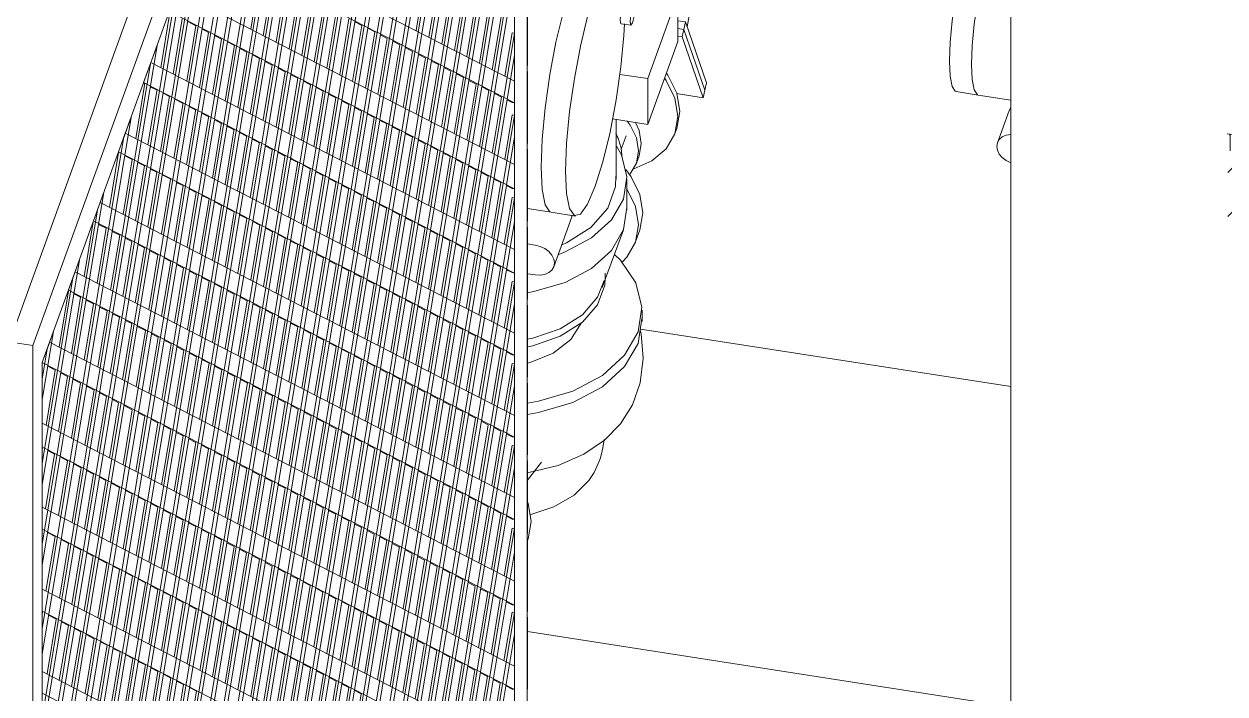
# Model space of a CAD drawing. Header units: metres. Extents: x 63 to 378, y -27 to 78.
# Drawn here: x 196.32 to 197.835, y 73.424 to 74.268 of the extents above; entities that cross this region are included whole.
import ezdxf

# ---------------------------------------------------------------- set-up
doc = ezdxf.new("R2010")
doc.units = ezdxf.units.M
for name, color, linetype, lineweight in [('A-FLOR', 7, 'Continuous', 9), ('M-EQPM', 7, 'Continuous', 18), ('P-PIPE', 7, 'Continuous', 18)]:
    doc.layers.add(name, color=color, linetype=linetype, lineweight=lineweight)

# ---------------------------------------------------------------- blocks, each defined once
blk = doc.blocks.new('C_S_L_Torre - Baltimore CPSC-0817-08L - C_S_L_Torre - Baltimore CPSC-0817-08L-2352271-3D TORRE')
at = {"layer": 'M-EQPM'}
for p, q in [((16.4326, 73.8631), (17.0562, 75.5833)), ((17.0562, 75.5833), (17.0562, 73.0234)), ((16.4441, 71.8916), (17.0399, 75.4849)), ((17.04, 75.4851), (17.04, 73.0187)), ((17.0306, 75.4592), (16.4976, 72.2447)), ((17.04, 75.4087), (16.4441, 71.815)), ((16.4441, 71.9999), (17.0068, 75.3936)), ((17.04, 75.303), (16.4506, 71.7482)), ((16.742, 73.9003), (16.9752, 75.3063)), ((16.4441, 71.6817), (17.04, 75.2754)), ((16.9668, 75.283), (16.5452, 72.7408)), ((16.4441, 72.2071), (16.9435, 75.2189)), ((17.04, 75.1994), (16.4441, 71.6057)), ((16.9351, 75.1957), (16.4441, 72.2346)), ((16.9028, 75.1066), (16.4441, 72.3404)), ((17.04, 75.0958), (16.4441, 71.5021)), ((16.4441, 71.4746), (17.04, 75.0682)), ((16.9466, 75.0581), (16.4441, 72.0275)), ((16.8661, 74.9922), (16.4441, 72.4474)), ((17.04, 74.9904), (16.4441, 71.3967)), ((16.9192, 74.2311), (17.04, 74.9599)), ((16.4441, 72.5253), (16.8463, 74.9507)), ((16.8379, 74.9275), (16.4441, 72.5528)), ((17.04, 74.8833), (16.4702, 71.4468)), ((16.5977, 73.2372), (16.8722, 74.8926)), ((16.7097, 74.2305), (16.8146, 74.8634)), ((16.4792, 71.4719), (17.04, 74.8536)), ((16.6301, 72.9071), (16.9526, 74.8521)), ((16.8062, 74.8401), (16.4441, 72.6564)), ((16.4441, 72.7324), (16.783, 74.7761)), ((17.04, 74.7776), (16.5025, 71.536)), ((16.7745, 74.7528), (16.4441, 72.76)), ((16.5109, 71.5592), (17.04, 74.75)), ((16.4442, 73.8415), (16.7652, 74.727)), ((16.8702, 74.148), (16.9662, 74.727)), ((16.6618, 74.1487), (16.7513, 74.6887)), ((17.04, 74.674), (16.8498, 73.5268)), ((11.2759, 74.6647), (16.4326, 73.8631)), ((16.7422, 74.6637), (16.4441, 72.8657)), ((16.5426, 71.6465), (17.04, 74.6465)), ((16.4441, 72.9423), (16.7188, 74.5991)), ((16.7095, 74.5735), (16.4441, 72.9728)), ((17.04, 74.5704), (16.5658, 71.7106)), ((16.5742, 71.7338), (17.04, 74.5429)), ((16.4441, 73.0461), (16.6871, 74.5116)), ((16.6773, 74.4846), (16.4441, 73.0782)), ((17.04, 74.4663), (16.5976, 71.7984)), ((16.6067, 71.8235), (17.04, 74.4366)), ((16.41, 73.8869), (16.5994, 74.4093)), ((16.4441, 73.1637), (16.6512, 74.4125)), ((17.04, 74.1966), (16.6462, 74.3989)), ((16.643, 74.39), (16.4441, 73.1904)), ((16.6378, 74.3757), (16.8661, 74.2584)), ((17.04, 74.3605), (16.6299, 71.8875)), ((16.6384, 71.9108), (17.04, 74.333)), ((16.4441, 73.2599), (16.6218, 74.3314)), ((16.7074, 74.2621), (16.7191, 74.3329)), ((16.7232, 74.2539), (16.7349, 74.3247)), ((16.916, 74.2603), (16.9274, 74.3294)), ((16.9323, 74.2519), (16.9438, 74.321)), ((16.4441, 72.417), (16.7585, 74.3131)), ((16.612, 74.3044), (16.4441, 73.292)), ((17.04, 74.0912), (16.614, 74.31)), ((16.7393, 74.2457), (16.751, 74.3165)), ((16.7557, 74.2373), (16.7674, 74.3081)), ((16.9485, 74.2436), (16.96, 74.3131)), ((16.9643, 74.2355), (16.9758, 74.3046)), ((17.0562, 74.2153), (17.0562, 74.306)), ((17.0565, 74.307), (17.0565, 74.2163)), ((16.7718, 74.229), (16.7836, 74.2998)), ((16.7876, 74.2208), (16.7994, 74.2916)), ((16.9801, 74.2274), (16.9916, 74.2965)), ((16.996, 74.2192), (17.0075, 74.2883)), ((16.5939, 74.2133), (16.6054, 74.283)), ((16.6047, 74.2844), (17.04, 74.0608)), ((16.6094, 74.2054), (16.621, 74.275)), ((16.8035, 74.2127), (16.8152, 74.2835)), ((16.8196, 74.2044), (16.8313, 74.2752)), ((17.0122, 74.2109), (17.0237, 74.28)), ((16.6266, 74.1966), (16.6381, 74.2662)), ((16.6381, 74.2662), (16.6278, 74.2715)), ((16.6427, 74.1883), (16.6542, 74.2579)), ((16.6542, 74.2579), (16.6458, 74.2622)), ((16.8359, 74.196), (16.8477, 74.2668)), ((16.8477, 74.2668), (16.8387, 74.2714)), ((16.8521, 74.1877), (16.8638, 74.2585)), ((16.8638, 74.2585), (16.855, 74.2631)), ((16.8667, 74.2581), (17.04, 74.1691)), ((17.028, 74.2028), (17.0371, 74.2574)), ((17.0371, 74.2574), (17.04, 74.257)), ((16.659, 74.1799), (16.6706, 74.2495)), ((17.04, 74.257), (16.6616, 71.9749)), ((16.6706, 74.2495), (16.6616, 74.2541)), ((16.6867, 74.2412), (16.6779, 74.2458)), ((16.8679, 74.1796), (16.8797, 74.2504)), ((16.8797, 74.2504), (16.8708, 74.2549)), ((16.8837, 74.1715), (16.8955, 74.2423)), ((16.8955, 74.2423), (16.8866, 74.2468)), ((17.04, 74.2294), (17.04, 74.257)), ((16.4441, 73.3668), (16.5891, 74.2413)), ((16.4441, 72.6289), (16.7097, 74.2304)), ((16.4468, 71.3822), (16.919, 74.2304)), ((16.5891, 74.2413), (16.5809, 74.2188)), ((16.67, 71.9981), (17.04, 74.2294)), ((16.6752, 74.1716), (16.6867, 74.2412)), ((16.691, 74.1634), (16.7026, 74.2331)), ((16.7026, 74.2331), (16.6937, 74.2376)), ((16.7184, 74.2249), (16.7095, 74.2295)), ((16.8999, 74.1632), (16.9116, 74.234)), ((16.9116, 74.234), (16.9024, 74.2387)), ((16.928, 74.2256), (16.919, 74.2302)), ((16.5809, 74.2188), (16.4441, 73.3935)), ((16.5813, 74.2198), (16.5722, 74.1947)), ((16.6929, 74.1625), (16.5813, 74.2198)), ((16.7068, 74.1553), (16.7184, 74.2249)), ((16.723, 74.1476), (16.7345, 74.2167)), ((16.7345, 74.2167), (16.7253, 74.2214)), ((16.7509, 74.2083), (16.7419, 74.2129)), ((16.9162, 74.1548), (16.928, 74.2256)), ((16.9326, 74.1476), (16.9441, 74.2173)), ((16.9441, 74.2173), (16.9352, 74.2218)), ((16.9599, 74.2091), (16.9511, 74.2137)), ((17.0562, 74.2153), (17.0565, 74.2163)), ((16.7393, 74.1386), (16.7509, 74.2083)), ((16.7555, 74.1303), (16.767, 74.2)), ((16.767, 74.2), (16.7581, 74.2045)), ((16.9482, 74.1383), (16.9599, 74.2091)), ((16.964, 74.1302), (16.9758, 74.201)), ((16.9758, 74.201), (16.9669, 74.2056)), ((16.9917, 74.1928), (16.9827, 74.1974)), ((17.04, 74.1691), (17.04, 74.1966)), ((17.0562, 74.2078), (17.0565, 74.2087)), ((17.0562, 74.1171), (17.0562, 74.2078)), ((17.0565, 74.2087), (17.0565, 74.118)), ((16.5622, 74.1239), (16.5738, 74.1939)), ((16.5737, 74.193), (16.5719, 74.1939)), ((16.5722, 74.1947), (17.04, 73.9544)), ((16.5777, 74.1159), (16.5894, 74.1859)), ((16.5892, 74.185), (16.5805, 74.1894)), ((16.7713, 74.1222), (16.7828, 74.1918)), ((16.7828, 74.1918), (16.774, 74.1964)), ((16.7871, 74.1141), (16.7987, 74.1837)), ((16.7987, 74.1837), (16.7898, 74.1883)), ((16.9799, 74.122), (16.9917, 74.1928)), ((16.9961, 74.1137), (17.0078, 74.1845)), ((17.0078, 74.1845), (16.999, 74.1891)), ((16.5933, 74.1079), (16.6049, 74.178)), ((16.6047, 74.177), (16.5968, 74.1811)), ((16.6104, 74.0991), (16.622, 74.1692)), ((16.6219, 74.1682), (16.6115, 74.1735)), ((16.8032, 74.1058), (16.8148, 74.1754)), ((16.8148, 74.1754), (16.8056, 74.1801)), ((16.8196, 74.0974), (16.8311, 74.167)), ((16.8311, 74.167), (16.8228, 74.1713)), ((17.0119, 74.1056), (17.0237, 74.1764)), ((17.0237, 74.1764), (17.0148, 74.181)), ((17.0371, 74.1695), (17.0305, 74.1729)), ((17.0371, 74.1695), (17.04, 74.1691)), ((16.4441, 73.4737), (16.5564, 74.1512)), ((16.5564, 74.1512), (16.5466, 74.1242)), ((16.6265, 74.0908), (16.6381, 74.1609)), ((16.638, 74.1599), (16.6295, 74.1643)), ((16.6429, 74.0824), (16.6545, 74.1525)), ((16.6543, 74.1515), (16.6454, 74.1561)), ((17.04, 73.9842), (16.6938, 74.162)), ((16.8357, 74.0891), (16.8473, 74.1587)), ((16.8473, 74.1587), (16.8384, 74.1633)), ((16.8631, 74.1506), (16.8542, 74.1551)), ((17.04, 74.1534), (16.9293, 73.4859)), ((17.0278, 74.0975), (17.0371, 74.1538)), ((17.0371, 74.1538), (17.04, 74.1534)), ((17.04, 74.1258), (17.04, 74.1534)), ((16.4441, 71.5781), (16.8702, 74.1476)), ((16.5657, 73.5692), (16.6616, 74.1476)), ((16.659, 74.0741), (16.6706, 74.1442)), ((16.6705, 74.1432), (16.662, 74.1476)), ((16.6749, 74.066), (16.6865, 74.1361)), ((16.6863, 74.1351), (16.6774, 74.1397)), ((16.8516, 74.081), (16.8631, 74.1506)), ((16.8674, 74.0728), (16.8789, 74.1425)), ((16.8789, 74.1425), (16.8701, 74.147)), ((16.895, 74.1342), (16.8859, 74.1389)), ((16.5466, 74.1242), (16.4441, 73.5057)), ((16.549, 74.1307), (16.5406, 74.1074)), ((16.6771, 74.0648), (16.549, 74.1307)), ((16.6907, 74.0579), (16.7023, 74.1279)), ((16.7021, 74.127), (16.6933, 74.1315)), ((16.7183, 74.1187), (16.7091, 74.1234)), ((16.8835, 74.0648), (16.895, 74.1342)), ((16.8999, 74.0562), (16.9114, 74.1258)), ((16.9114, 74.1258), (16.9024, 74.1304)), ((16.9276, 74.1175), (16.9187, 74.122)), ((17.0301, 74.0659), (17.04, 74.1258)), ((16.5293, 74.0372), (16.5407, 74.1063)), ((16.5406, 74.1074), (16.7846, 73.982)), ((16.7068, 74.0496), (16.7184, 74.1196)), ((16.7231, 74.0412), (16.7348, 74.1112)), ((16.7346, 74.1103), (16.7256, 74.1149)), ((16.7508, 74.102), (16.7419, 74.1065)), ((16.916, 74.0479), (16.9276, 74.1175)), ((16.9318, 74.0397), (16.9434, 74.1093)), ((16.9434, 74.1093), (16.9345, 74.1139)), ((16.9592, 74.1012), (16.9503, 74.1058)), ((17.0562, 74.1171), (17.0565, 74.118)), ((17.0562, 74.1095), (17.0565, 74.1105)), ((17.0562, 74.0188), (17.0562, 74.1095)), ((17.0565, 74.1105), (17.0565, 74.0198)), ((16.5464, 74.0284), (16.5579, 74.0975)), ((16.5579, 74.0975), (16.5484, 74.1024)), ((16.5734, 74.0895), (16.5647, 74.094)), ((16.7393, 74.0329), (16.7509, 74.1029)), ((16.7551, 74.0248), (16.7667, 74.0948)), ((16.7666, 74.0939), (16.7577, 74.0984)), ((16.9477, 74.0316), (16.9592, 74.1012)), ((16.9636, 74.0234), (16.9751, 74.093)), ((16.9751, 74.093), (16.9662, 74.0976)), ((17.04, 74.0608), (17.04, 74.0912)), ((16.5619, 74.0204), (16.5734, 74.0895)), ((16.5774, 74.0125), (16.5889, 74.0816)), ((16.5889, 74.0816), (16.581, 74.0856)), ((16.6064, 74.0726), (16.5957, 74.0781)), ((16.771, 74.0166), (16.7826, 74.0867)), ((16.7824, 74.0857), (16.7735, 74.0903)), ((16.7871, 74.0083), (16.7987, 74.0784)), ((16.7985, 74.0774), (16.7894, 74.0822)), ((16.9797, 74.0151), (16.9913, 74.0847)), ((16.9913, 74.0847), (16.9824, 74.0893)), ((16.9956, 74.007), (17.0071, 74.0766)), ((17.0071, 74.0766), (16.9982, 74.0812)), ((16.5946, 74.0037), (16.606, 74.0728)), ((16.6107, 73.9954), (16.6222, 74.0648)), ((16.6215, 74.0648), (16.6137, 74.0688)), ((16.6385, 74.0561), (16.6295, 74.0607)), ((16.6929, 74.0567), (16.6776, 74.0646)), ((16.7017, 72.0854), (17.0299, 74.0648)), ((16.8034, 73.9999), (16.815, 74.07)), ((16.8149, 74.069), (16.8059, 74.0737)), ((16.8196, 73.9916), (16.8312, 74.0617)), ((16.831, 74.0607), (16.8228, 74.065)), ((17.0114, 73.9989), (17.0229, 74.0685)), ((17.0229, 74.0685), (17.0141, 74.073)), ((17.0371, 74.0612), (17.0301, 74.0648)), ((17.0371, 74.0612), (17.04, 74.0608)), ((16.4441, 73.5859), (16.5222, 74.0566)), ((16.5222, 74.0566), (16.514, 74.0341)), ((16.627, 73.987), (16.6385, 74.0561)), ((16.6432, 73.9787), (16.6547, 74.0478)), ((16.6547, 74.0478), (16.6458, 74.0523)), ((17.04, 73.8784), (16.6934, 74.0565)), ((17.04, 74.0492), (16.7251, 72.15)), ((16.8354, 73.9835), (16.847, 74.0536)), ((16.8469, 74.0526), (16.838, 74.0572)), ((16.8512, 73.9754), (16.8629, 74.0454)), ((16.8627, 74.0445), (16.8538, 74.049)), ((17.0273, 73.9907), (17.0371, 74.0497)), ((17.0371, 74.0497), (17.04, 74.0492)), ((17.04, 74.0195), (17.04, 74.0492)), ((16.514, 74.0341), (16.4441, 73.6126)), ((16.5173, 74.0433), (16.5089, 74.0201)), ((16.6929, 73.9531), (16.5173, 74.0433)), ((16.659, 73.9705), (16.6705, 74.0396)), ((16.6705, 74.0396), (16.6616, 74.0442)), ((16.6749, 73.9624), (16.6863, 74.0315)), ((16.6863, 74.0315), (16.6774, 74.0361)), ((16.8673, 73.9671), (16.879, 74.0372)), ((16.8788, 74.0362), (16.8696, 74.0409)), ((16.8952, 74.0278), (16.8862, 74.0324)), ((16.4971, 73.9502), (16.5085, 74.0189)), ((16.5089, 74.0201), (16.8661, 73.8366)), ((16.5249, 74.0109), (16.5154, 74.0157)), ((16.691, 73.9541), (16.7024, 74.0232)), ((16.7024, 74.0232), (16.6933, 74.0279)), ((16.7073, 73.9457), (16.7188, 74.0148)), ((16.7188, 74.0148), (16.7098, 74.0194)), ((16.7342, 72.175), (17.04, 74.0195)), ((16.8837, 73.9587), (16.8953, 74.0288)), ((16.8999, 73.9504), (16.9115, 74.0205)), ((16.9113, 74.0195), (16.9024, 74.0241)), ((16.9271, 74.0114), (16.9183, 74.0159)), ((17.0562, 74.0188), (17.0565, 74.0198)), ((16.5134, 73.9418), (16.5249, 74.0109)), ((16.5306, 73.933), (16.542, 74.0021)), ((16.542, 74.0021), (16.5325, 74.0069)), ((16.7235, 73.9374), (16.7349, 74.0065)), ((16.7349, 74.0065), (16.7261, 74.0111)), ((16.7508, 73.9984), (16.7419, 74.003)), ((16.9157, 73.9423), (16.9273, 74.0123)), ((16.9315, 73.9341), (16.9431, 74.0042)), ((16.943, 74.0032), (16.9341, 74.0078)), ((16.9589, 73.9951), (16.9499, 73.9997)), ((17.0562, 74.0113), (17.0565, 74.0122)), ((17.0562, 73.9206), (17.0562, 74.0113)), ((17.0565, 74.0122), (17.0565, 73.9215)), ((16.5461, 73.925), (16.5575, 73.9941)), ((16.5575, 73.9941), (16.5489, 73.9985)), ((16.5616, 73.917), (16.5731, 73.9861)), ((16.5731, 73.9861), (16.5652, 73.9902)), ((16.7393, 73.9293), (16.7508, 73.9984)), ((16.7551, 73.9212), (16.7666, 73.9903)), ((16.7666, 73.9903), (16.7577, 73.9948)), ((16.7826, 73.982), (16.7735, 73.9867)), ((16.9474, 73.926), (16.959, 73.996)), ((16.9636, 73.9177), (16.9752, 73.9877)), ((16.975, 73.9868), (16.9662, 73.9913)), ((16.4441, 73.6874), (16.4911, 73.971)), ((16.4911, 73.971), (16.483, 73.9485)), ((16.5788, 73.9082), (16.5902, 73.9773)), ((16.5902, 73.9773), (16.5799, 73.9826)), ((16.5949, 73.8999), (16.6064, 73.9693)), ((16.6064, 73.969), (16.5979, 73.9734)), ((16.7712, 73.9129), (16.7827, 73.982)), ((16.7856, 73.9815), (16.9458, 73.8993)), ((16.7876, 73.9045), (16.7991, 73.9736)), ((16.7991, 73.9736), (16.7901, 73.9782)), ((16.8152, 73.9653), (16.8063, 73.9699)), ((16.9794, 73.9095), (16.991, 73.9796)), ((16.9909, 73.9786), (16.982, 73.9832)), ((16.9952, 73.9014), (17.0069, 73.9715)), ((17.0067, 73.9705), (16.9978, 73.9751)), ((17.04, 73.9544), (17.04, 73.9842)), ((16.4857, 73.956), (16.4773, 73.9328)), ((16.7573, 73.8165), (16.4857, 73.956)), ((16.6112, 73.8915), (16.6227, 73.9606)), ((16.6227, 73.9606), (16.6137, 73.9652)), ((16.6388, 73.9523), (16.63, 73.9569)), ((16.8038, 73.8962), (16.8152, 73.9653)), ((16.8196, 73.8881), (16.831, 73.9572)), ((16.831, 73.9572), (16.8228, 73.9614)), ((17.0112, 73.8932), (17.0228, 73.9633)), ((17.0226, 73.9623), (17.0137, 73.9669)), ((17.0371, 73.9549), (17.0299, 73.9586)), ((17.0371, 73.9549), (17.04, 73.9544)), ((16.483, 73.9485), (16.4441, 73.7142)), ((16.6274, 73.8832), (16.6388, 73.9523)), ((16.6432, 73.8751), (16.6547, 73.9442)), ((16.6547, 73.9442), (16.6458, 73.9488)), ((16.6705, 73.9361), (16.6616, 73.9406)), ((17.04, 73.7748), (16.6937, 73.9527)), ((17.04, 73.9435), (16.7857, 72.4101)), ((16.8354, 73.8799), (16.8469, 73.949)), ((16.8469, 73.949), (16.838, 73.9536)), ((16.8515, 73.8717), (16.863, 73.9408)), ((16.863, 73.9408), (16.8538, 73.9455)), ((17.0273, 73.8849), (17.0371, 73.9439)), ((17.0371, 73.9439), (17.04, 73.9435)), ((17.04, 73.9159), (17.04, 73.9435)), ((16.4655, 73.861), (16.4772, 73.9318)), ((16.4773, 73.9328), (16.8661, 73.733)), ((16.481, 73.853), (16.4927, 73.9238)), ((16.4927, 73.9238), (16.484, 73.9283)), ((16.659, 73.867), (16.6705, 73.9361)), ((16.6751, 73.8587), (16.6866, 73.9278)), ((16.6866, 73.9278), (16.6774, 73.9325)), ((16.703, 73.9194), (16.694, 73.924)), ((16.8679, 73.8633), (16.8793, 73.9324)), ((16.8793, 73.9324), (16.8704, 73.937)), ((16.884, 73.855), (16.8955, 73.9241)), ((16.8955, 73.9241), (16.8866, 73.9286)), ((16.4973, 73.8446), (16.5091, 73.9154)), ((16.5091, 73.9154), (16.4996, 73.9203)), ((16.5262, 73.9066), (16.5167, 73.9115)), ((16.6915, 73.8503), (16.703, 73.9194)), ((16.7077, 73.842), (16.7191, 73.9111)), ((16.7191, 73.9111), (16.7102, 73.9156)), ((16.7658, 72.2624), (17.04, 73.9159)), ((16.8999, 73.8468), (16.9113, 73.9159)), ((16.9113, 73.9159), (16.9024, 73.9205)), ((16.9271, 73.9078), (16.9183, 73.9124)), ((17.0562, 73.9206), (17.0565, 73.9215)), ((17.0562, 73.913), (17.0565, 73.914)), ((17.0562, 73.8223), (17.0562, 73.913)), ((17.0565, 73.914), (17.0565, 73.8233)), ((16.4441, 72.1035), (16.7419, 73.8993)), ((16.5145, 73.8358), (16.5262, 73.9066)), ((16.53, 73.8278), (16.5418, 73.8993)), ((16.5417, 73.8986), (16.533, 73.9031)), ((16.5572, 73.8907), (16.5494, 73.8947)), ((16.7235, 73.8339), (16.7349, 73.903)), ((16.7349, 73.903), (16.7261, 73.9075)), ((16.7393, 73.8257), (16.7508, 73.8948)), ((16.7508, 73.8948), (16.7421, 73.8993)), ((16.9157, 73.8387), (16.9271, 73.9078)), ((16.9316, 73.8305), (16.943, 73.8993)), ((16.9437, 73.8993), (16.9341, 73.9042)), ((16.946, 73.8992), (17.04, 73.8509)), ((16.9592, 73.8913), (16.9503, 73.8959)), ((16.4441, 73.7943), (16.4585, 73.8809)), ((16.4585, 73.8809), (16.4503, 73.8584)), ((16.5455, 73.8199), (16.5572, 73.8907)), ((16.5626, 73.8111), (16.5744, 73.8819)), ((16.5744, 73.8819), (16.5641, 73.8872)), ((16.7554, 73.8174), (16.7669, 73.8865)), ((16.7669, 73.8865), (16.7577, 73.8913)), ((16.7832, 73.8781), (16.7743, 73.8828)), ((16.9478, 73.8222), (16.9592, 73.8913)), ((16.9636, 73.8141), (16.975, 73.8832)), ((16.975, 73.8832), (16.9662, 73.8877)), ((16.9909, 73.8751), (16.982, 73.8796)), ((17.04, 73.8509), (17.04, 73.8784)), ((16.4535, 73.8671), (16.4442, 73.8415)), ((17.04, 73.5658), (16.4535, 73.8671)), ((16.5788, 73.8028), (16.5905, 73.8736)), ((16.5905, 73.8736), (16.582, 73.8779)), ((16.5951, 73.7944), (16.6068, 73.8652)), ((16.6064, 73.8654), (16.5979, 73.8698)), ((16.7718, 73.809), (16.7832, 73.8781)), ((16.7879, 73.8007), (16.7994, 73.8698)), ((16.7994, 73.8698), (16.7905, 73.8744)), ((16.8152, 73.8617), (16.8063, 73.8663)), ((16.9794, 73.806), (16.9909, 73.8751)), ((16.9953, 73.7978), (17.0068, 73.8669)), ((17.0068, 73.8669), (16.9978, 73.8715)), ((17.0229, 73.8586), (17.0141, 73.8631)), ((16.4326, 71.3032), (16.4326, 73.8631)), ((16.4503, 73.8584), (16.4441, 73.821)), ((16.6113, 73.7861), (16.623, 73.8569)), ((16.623, 73.8569), (16.6141, 73.8614)), ((16.6271, 73.7779), (16.6388, 73.8487)), ((16.6388, 73.8487), (16.63, 73.8533)), ((16.8038, 73.7926), (16.8152, 73.8617)), ((16.8196, 73.7845), (16.831, 73.8536)), ((16.831, 73.8536), (16.8228, 73.8578)), ((16.8471, 73.8453), (16.838, 73.85)), ((17.0115, 73.7895), (17.0229, 73.8586)), ((17.0371, 73.8513), (17.0299, 73.855)), ((17.0371, 73.8513), (17.04, 73.8509)), ((16.4441, 71.3749), (16.4441, 73.8413)), ((16.4441, 73.8389), (16.4443, 73.8404)), ((16.4442, 73.8415), (17.04, 73.5354)), ((16.4607, 73.832), (16.4512, 73.8369)), ((16.6429, 73.7698), (16.6547, 73.8406)), ((16.6547, 73.8406), (16.6458, 73.8452)), ((16.6708, 73.8323), (16.6616, 73.837)), ((17.04, 73.8399), (16.789, 72.3264)), ((16.8357, 73.7762), (16.8471, 73.8453)), ((16.852, 73.7678), (16.8635, 73.8369)), ((16.8635, 73.8369), (16.8545, 73.8415)), ((16.8664, 73.8365), (17.04, 73.7473)), ((16.8797, 73.8286), (16.8708, 73.8332)), ((17.0273, 73.7813), (17.0371, 73.8403)), ((17.0371, 73.8403), (17.04, 73.8399)), ((17.04, 73.8123), (17.04, 73.8399)), ((16.4441, 73.821), (16.4441, 73.7943)), ((16.4491, 73.7623), (16.4607, 73.832)), ((16.4646, 73.7544), (16.4762, 73.824)), ((16.4762, 73.824), (16.4675, 73.8285)), ((16.4925, 73.8156), (16.483, 73.8205)), ((16.659, 73.7615), (16.6708, 73.8323)), ((16.6754, 73.7531), (16.6871, 73.8239)), ((16.6871, 73.8239), (16.6782, 73.8285)), ((16.7033, 73.8156), (16.6944, 73.8202)), ((16.8682, 73.7595), (16.8797, 73.8286)), ((16.884, 73.7514), (16.8955, 73.8205)), ((16.8955, 73.8205), (16.8866, 73.825)), ((17.0562, 73.8223), (17.0565, 73.8233)), ((16.481, 73.746), (16.4925, 73.8156)), ((16.4981, 73.7372), (16.5097, 73.8068)), ((16.5097, 73.8068), (16.5002, 73.8117)), ((16.5252, 73.7988), (16.5165, 73.8033)), ((16.6915, 73.7448), (16.7034, 73.8165)), ((16.7074, 73.7367), (16.7191, 73.8075)), ((16.7191, 73.8075), (16.7102, 73.8121)), ((16.7349, 73.7994), (16.7261, 73.8039)), ((16.9184, 73.7337), (16.7582, 73.816)), ((16.7975, 72.3497), (17.04, 73.8123)), ((16.8999, 73.7432), (16.9113, 73.8123)), ((16.9113, 73.8123), (16.9032, 73.8165)), ((16.9158, 73.7351), (16.9272, 73.8042)), ((16.9272, 73.8042), (16.9183, 73.8088)), ((17.0562, 73.8148), (17.0565, 73.8157)), ((17.0562, 73.7241), (17.0562, 73.8148)), ((17.0565, 73.8157), (17.0565, 73.725)), ((16.5136, 73.7292), (16.5252, 73.7988)), ((16.5291, 73.7212), (16.5407, 73.7909)), ((16.5407, 73.7909), (16.5328, 73.7949)), ((16.5578, 73.7821), (16.5475, 73.7874)), ((16.7232, 73.7286), (16.7349, 73.7994)), ((16.7393, 73.7203), (16.751, 73.7911)), ((16.751, 73.7911), (16.7419, 73.7958)), ((16.9319, 73.7268), (16.9434, 73.7959)), ((16.9434, 73.7959), (16.9345, 73.8004)), ((16.9478, 73.7186), (16.9592, 73.7877)), ((16.9592, 73.7877), (16.9503, 73.7923)), ((16.5463, 73.7124), (16.5578, 73.7821)), ((16.5624, 73.7042), (16.5739, 73.7738)), ((16.5739, 73.7738), (16.5655, 73.7781)), ((16.7557, 73.7119), (16.7674, 73.7827)), ((16.7674, 73.7827), (16.7584, 73.7873)), ((16.7718, 73.7036), (16.7836, 73.7744)), ((16.7836, 73.7744), (16.7747, 73.779)), ((16.9636, 73.7105), (16.975, 73.7796)), ((16.975, 73.7796), (16.9662, 73.7842)), ((16.991, 73.7714), (16.982, 73.776)), ((17.04, 73.7473), (17.04, 73.7748)), ((16.4441, 73.7649), (16.4441, 73.7352)), ((16.6929, 73.6371), (16.4441, 73.7649)), ((16.5788, 73.6958), (16.5903, 73.7654)), ((16.5903, 73.7654), (16.5813, 73.77)), ((16.6064, 73.7571), (16.5976, 73.7616)), ((16.7876, 73.6955), (16.7994, 73.7663)), ((16.7994, 73.7663), (16.7905, 73.7708)), ((16.8035, 73.6873), (16.8152, 73.7581)), ((16.8152, 73.7581), (16.8063, 73.7627)), ((16.9795, 73.7023), (16.991, 73.7714)), ((16.9957, 73.694), (17.0071, 73.7631)), ((17.0071, 73.7631), (16.9982, 73.7677)), ((17.0229, 73.755), (17.0141, 73.7596)), ((16.5949, 73.6875), (16.6064, 73.7566)), ((16.6107, 73.6793), (16.6223, 73.7489)), ((16.6223, 73.7489), (16.6134, 73.7535)), ((16.6381, 73.7408), (16.6292, 73.7454)), ((16.8196, 73.6791), (16.8313, 73.7499)), ((16.8313, 73.7499), (16.8228, 73.7542)), ((16.8477, 73.7415), (16.8387, 73.7461)), ((17.0115, 73.6859), (17.0229, 73.755)), ((17.0371, 73.7477), (17.0297, 73.7515)), ((17.0371, 73.7477), (17.04, 73.7473)), ((16.4441, 73.7352), (16.447, 73.7337)), ((16.4441, 73.7321), (16.4444, 73.7337)), ((16.4473, 73.7336), (16.7692, 73.5682)), ((16.4599, 73.726), (16.4512, 73.7305)), ((16.6266, 73.6712), (16.6381, 73.7408)), ((16.6427, 73.6629), (16.6542, 73.7325)), ((16.6542, 73.7325), (16.6451, 73.7372)), ((16.6706, 73.7241), (16.6616, 73.7287)), ((16.8359, 73.6707), (16.8477, 73.7415)), ((16.8521, 73.6624), (16.8639, 73.7337)), ((16.8627, 73.7337), (16.855, 73.7377)), ((16.8667, 73.7327), (16.9453, 73.6923)), ((16.8797, 73.725), (16.8708, 73.7296)), ((17.04, 73.6713), (16.9185, 73.7337)), ((17.04, 73.7363), (17.0258, 73.651)), ((17.0273, 73.6778), (17.0371, 73.7368)), ((17.0371, 73.7368), (17.04, 73.7363)), ((17.04, 73.7088), (17.04, 73.7363)), ((16.4441, 73.7142), (16.4441, 73.6874)), ((16.4485, 73.6569), (16.4599, 73.726)), ((16.4648, 73.6485), (16.4763, 73.7176)), ((16.4763, 73.7176), (16.4668, 73.7225)), ((16.4934, 73.7088), (16.4839, 73.7137)), ((16.659, 73.6545), (16.6706, 73.7241)), ((16.6752, 73.6462), (16.6867, 73.7158)), ((16.6867, 73.7158), (16.6779, 73.7204)), ((16.7026, 73.7077), (16.6937, 73.7123)), ((16.8679, 73.6542), (16.8797, 73.725)), ((16.8837, 73.6461), (16.8955, 73.7169)), ((16.8955, 73.7169), (16.8866, 73.7215)), ((16.9114, 73.7087), (16.9024, 73.7133)), ((17.0562, 73.7241), (17.0565, 73.725)), ((17.0562, 73.7165), (17.0565, 73.7175)), ((17.0562, 73.6252), (17.0562, 73.7165)), ((17.0565, 73.7175), (17.0565, 73.6261)), ((16.482, 73.6397), (16.4934, 73.7088)), ((16.4975, 73.6318), (16.5089, 73.7009)), ((16.5089, 73.7009), (16.5002, 73.7053)), ((16.5244, 73.6929), (16.5166, 73.6969)), ((16.691, 73.6381), (16.7026, 73.7077)), ((16.7068, 73.6299), (16.7184, 73.6996)), ((16.7184, 73.6996), (16.7095, 73.7041)), ((16.8291, 72.437), (17.04, 73.7088)), ((16.8997, 73.6379), (16.9114, 73.7087)), ((16.9158, 73.6296), (16.9276, 73.7004)), ((16.9276, 73.7004), (16.9187, 73.705)), ((16.9433, 73.6923), (16.9345, 73.6968)), ((16.513, 73.6238), (16.5244, 73.6929)), ((16.5301, 73.615), (16.5416, 73.6841)), ((16.5416, 73.6841), (16.5313, 73.6894)), ((16.723, 73.6217), (16.7345, 73.6913)), ((16.7345, 73.6913), (16.7253, 73.696)), ((16.7393, 73.6133), (16.7509, 73.6829)), ((16.7509, 73.6829), (16.7419, 73.6875)), ((16.9316, 73.6215), (16.9434, 73.6923)), ((16.9463, 73.6918), (17.04, 73.6437)), ((16.9475, 73.6134), (16.9592, 73.6842)), ((16.9592, 73.6842), (16.9503, 73.6887)), ((16.5462, 73.6067), (16.5577, 73.6758)), ((16.5577, 73.6758), (16.5492, 73.6802)), ((16.5626, 73.5983), (16.5741, 73.6674)), ((16.5741, 73.6674), (16.5651, 73.672)), ((16.7555, 73.605), (16.767, 73.6746)), ((16.767, 73.6746), (16.7581, 73.6792)), ((16.7713, 73.5968), (16.7828, 73.6665)), ((16.7828, 73.6665), (16.774, 73.671)), ((16.9634, 73.6052), (16.9751, 73.676)), ((16.9751, 73.676), (16.9662, 73.6806)), ((16.9795, 73.5969), (16.9913, 73.6677)), ((16.9913, 73.6677), (16.9824, 73.6722)), ((17.04, 73.6437), (17.04, 73.6713)), ((16.4441, 73.6592), (16.4441, 73.6316)), ((16.6929, 73.5313), (16.4441, 73.6592)), ((16.5788, 73.59), (16.5902, 73.6591)), ((16.5902, 73.6591), (16.5813, 73.6637)), ((16.5946, 73.5819), (16.606, 73.651)), ((16.6064, 73.6508), (16.5972, 73.6555)), ((16.7871, 73.5887), (16.7987, 73.6583)), ((16.7987, 73.6583), (16.7898, 73.6629)), ((16.8032, 73.5804), (16.8149, 73.6509)), ((16.8148, 73.6501), (16.8056, 73.6548)), ((17.0258, 73.6509), (16.8207, 72.4138)), ((16.9954, 73.5887), (17.0071, 73.6595)), ((17.0071, 73.6595), (16.9982, 73.6641)), ((17.0112, 73.5806), (17.0229, 73.6509)), ((17.0239, 73.6509), (17.0141, 73.656)), ((16.6104, 73.5737), (16.6219, 73.6428)), ((16.6219, 73.6428), (16.613, 73.6474)), ((16.638, 73.6346), (16.6288, 73.6393)), ((17.04, 73.4588), (16.6938, 73.6367)), ((16.8196, 73.572), (16.8311, 73.6417)), ((16.8311, 73.6417), (16.8228, 73.6459)), ((16.8473, 73.6334), (16.8384, 73.6379)), ((17.0371, 73.6441), (17.0299, 73.6478)), ((17.0371, 73.6441), (17.04, 73.6437)), ((16.4441, 73.6316), (17.04, 73.3255)), ((16.449, 73.5531), (16.4604, 73.6222)), ((16.4604, 73.6222), (16.4509, 73.6271)), ((16.6265, 73.5655), (16.638, 73.6346)), ((16.6429, 73.5571), (16.6543, 73.6262)), ((16.6543, 73.6262), (16.6454, 73.6308)), ((16.6705, 73.6179), (16.6616, 73.6224)), ((16.8357, 73.5637), (16.8473, 73.6334)), ((16.8516, 73.5556), (16.8631, 73.6252)), ((17.04, 73.6322), (16.8525, 72.5016)), ((16.8631, 73.6252), (16.8542, 73.6298)), ((16.8789, 73.6171), (16.8701, 73.6217)), ((17.0271, 73.5724), (17.0371, 73.6326)), ((17.0371, 73.6326), (17.04, 73.6322)), ((17.04, 73.6024), (17.04, 73.6322)), ((17.0562, 73.6252), (17.0565, 73.6261)), ((16.4441, 73.6126), (16.4441, 73.5859)), ((16.4661, 73.5443), (16.4776, 73.6134)), ((16.4776, 73.6134), (16.4681, 73.6183)), ((16.4931, 73.6054), (16.4844, 73.6099)), ((16.659, 73.5488), (16.6705, 73.6179)), ((16.6749, 73.5406), (16.6863, 73.6097)), ((16.6863, 73.6097), (16.6774, 73.6143)), ((16.7021, 73.6016), (16.6933, 73.6062)), ((16.8674, 73.5475), (16.8789, 73.6171)), ((16.8833, 73.5393), (16.895, 73.6096)), ((16.8949, 73.6089), (16.8859, 73.6135)), ((17.0562, 73.6176), (17.0565, 73.6185)), ((17.0562, 73.5269), (17.0562, 73.6176)), ((17.0565, 73.6185), (17.0565, 73.5278)), ((16.4816, 73.5363), (16.4931, 73.6054)), ((16.4972, 73.5283), (16.5086, 73.5974)), ((16.5086, 73.5974), (16.5007, 73.6015)), ((16.5258, 73.5886), (16.5154, 73.5939)), ((16.6907, 73.5325), (16.7021, 73.6016)), ((16.7068, 73.5242), (16.7183, 73.5933)), ((16.7183, 73.5933), (16.7091, 73.598)), ((16.8616, 72.5266), (17.04, 73.6024)), ((16.8995, 73.531), (16.911, 73.6006)), ((16.911, 73.6006), (16.9021, 73.6052)), ((16.9153, 73.5229), (16.9268, 73.5925)), ((16.9268, 73.5925), (16.918, 73.597)), ((16.5143, 73.5195), (16.5258, 73.5886)), ((16.5304, 73.5113), (16.5419, 73.5804)), ((16.5419, 73.5804), (16.5334, 73.5847)), ((16.5582, 73.572), (16.5493, 73.5766)), ((16.7231, 73.5158), (16.7346, 73.5849)), ((16.7346, 73.5849), (16.7256, 73.5895)), ((16.7393, 73.5075), (16.7508, 73.5766)), ((16.7508, 73.5766), (16.7419, 73.5812)), ((16.9311, 73.5147), (16.9427, 73.5844)), ((16.9427, 73.5844), (16.9338, 73.5889)), ((16.947, 73.5066), (16.9586, 73.5762)), ((16.9586, 73.5762), (16.9496, 73.5808)), ((16.4441, 72.836), (16.5655, 73.5682)), ((16.5468, 73.5029), (16.5582, 73.572)), ((16.5629, 73.4946), (16.5744, 73.5637)), ((16.5744, 73.5637), (16.5656, 73.5682)), ((16.5902, 73.5555), (16.5813, 73.5601)), ((16.7551, 73.4994), (16.7665, 73.5682)), ((16.7672, 73.5682), (16.7577, 73.5731)), ((16.7695, 73.568), (17.04, 73.4291)), ((16.771, 73.4913), (16.7824, 73.5604)), ((16.7824, 73.5604), (16.7735, 73.5649)), ((16.9632, 73.4983), (16.9748, 73.5682)), ((16.9742, 73.5682), (16.9659, 73.5724)), ((16.9906, 73.5597), (16.9817, 73.5643)), ((17.04, 73.5354), (17.04, 73.5658)), ((16.4441, 73.5556), (16.4441, 73.528)), ((16.6929, 73.4278), (16.4441, 73.5556)), ((16.5788, 73.4864), (16.5902, 73.5555)), ((16.5946, 73.4783), (16.606, 73.5474)), ((16.6064, 73.5472), (16.5972, 73.552)), ((16.7871, 73.483), (16.7985, 73.5521)), ((16.7985, 73.5521), (16.7894, 73.5568)), ((16.8149, 73.5437), (16.8059, 73.5483)), ((16.979, 73.4901), (16.9906, 73.5597)), ((16.9948, 73.482), (17.0064, 73.5516)), ((17.0064, 73.5516), (16.9975, 73.5562)), ((17.0223, 73.5434), (17.0133, 73.548)), ((16.6107, 73.47), (16.6221, 73.5391)), ((16.6221, 73.5391), (16.613, 73.5438)), ((16.627, 73.4616), (16.6385, 73.5307)), ((16.6385, 73.5307), (16.6295, 73.5353)), ((17.04, 73.3531), (16.6934, 73.5311)), ((16.8034, 73.4746), (16.8149, 73.5437)), ((16.8196, 73.4663), (16.831, 73.5354)), ((16.831, 73.5354), (16.8228, 73.5396)), ((16.8478, 73.5268), (16.838, 73.5318)), ((17.0108, 73.4738), (17.0223, 73.5434)), ((17.0371, 73.5358), (17.0296, 73.5397)), ((17.0371, 73.5358), (17.04, 73.5354)), ((16.4441, 73.528), (16.8494, 73.3199)), ((16.4441, 73.5237), (16.4446, 73.5267)), ((16.4503, 73.4488), (16.4618, 73.5179)), ((16.4618, 73.5179), (16.4523, 73.5228)), ((16.8498, 73.5268), (16.5341, 71.6233)), ((16.6432, 73.4533), (16.6547, 73.5224)), ((16.6547, 73.5224), (16.6458, 73.527)), ((16.6705, 73.5143), (16.6616, 73.5188)), ((16.8354, 73.4582), (16.8468, 73.5268)), ((16.8512, 73.45), (16.8627, 73.5191)), ((16.8627, 73.5191), (16.8538, 73.5237)), ((16.8786, 73.5109), (16.8696, 73.5156)), ((17.04, 73.5264), (16.8848, 72.5907)), ((17.0269, 73.4655), (17.0371, 73.5269)), ((17.0371, 73.5269), (17.04, 73.5264)), ((17.04, 73.4989), (17.04, 73.5264)), ((17.0562, 73.5269), (17.0565, 73.5278)), ((17.0562, 73.5193), (17.0565, 73.5203)), ((17.0562, 73.4287), (17.0562, 73.5193)), ((17.0565, 73.5203), (17.0565, 73.4296)), ((16.4441, 73.5057), (16.4441, 73.4737)), ((16.4658, 73.4409), (16.4773, 73.51)), ((16.4773, 73.51), (16.4686, 73.5144)), ((16.4813, 73.4329), (16.4928, 73.502)), ((16.4928, 73.502), (16.4849, 73.506)), ((16.659, 73.4452), (16.6705, 73.5143)), ((16.6749, 73.4371), (16.6863, 73.5062)), ((16.6863, 73.5062), (16.6774, 73.5107)), ((16.7024, 73.4979), (16.6933, 73.5026)), ((16.8672, 73.4418), (16.8786, 73.5109)), ((16.8833, 73.4335), (16.8948, 73.5026)), ((16.8948, 73.5026), (16.8859, 73.5072)), ((16.4985, 73.4241), (16.5099, 73.4932)), ((16.5099, 73.4932), (16.4996, 73.4985)), ((16.5146, 73.4158), (16.526, 73.4849)), ((16.526, 73.4849), (16.5176, 73.4893)), ((16.691, 73.4288), (16.7024, 73.4979)), ((16.7073, 73.4204), (16.7188, 73.4895)), ((16.7188, 73.4895), (16.7098, 73.4941)), ((16.7349, 73.4812), (16.7267, 73.4854)), ((16.9292, 73.4854), (16.8332, 72.9064)), ((16.8933, 72.6139), (17.04, 73.4989)), ((16.8991, 73.4254), (16.9106, 73.4945)), ((16.9106, 73.4945), (16.9017, 73.4991)), ((16.915, 73.4173), (16.9263, 73.4854)), ((16.9264, 73.4864), (16.9175, 73.4909)), ((16.5309, 73.4074), (16.5424, 73.4765)), ((16.5424, 73.4765), (16.5334, 73.4811)), ((16.5586, 73.4682), (16.5497, 73.4728)), ((16.7235, 73.4121), (16.7349, 73.4812)), ((16.7393, 73.4039), (16.7508, 73.473)), ((16.7508, 73.473), (16.7419, 73.4776)), ((16.7666, 73.4649), (16.7577, 73.4695)), ((16.9309, 73.4091), (16.9423, 73.4782)), ((16.9423, 73.4782), (16.9334, 73.4828)), ((16.947, 73.4008), (16.9585, 73.4699)), ((16.9585, 73.4699), (16.9496, 73.4745)), ((16.5471, 73.3991), (16.5586, 73.4682)), ((16.5629, 73.391), (16.5744, 73.4601)), ((16.5744, 73.4601), (16.5655, 73.4646)), ((16.5902, 73.4519), (16.5813, 73.4565)), ((16.7551, 73.3958), (16.7666, 73.4649)), ((16.7712, 73.3875), (16.7827, 73.4566)), ((16.7827, 73.4566), (16.7735, 73.4613)), ((16.9629, 73.3927), (16.9743, 73.4618)), ((16.9743, 73.4618), (16.9654, 73.4663)), ((16.9901, 73.4536), (16.9813, 73.4582)), ((17.04, 73.4291), (17.04, 73.4588)), ((16.4441, 73.452), (16.4441, 73.4245)), ((17.04, 73.1459), (16.4441, 73.452)), ((16.5788, 73.3828), (16.5902, 73.4519)), ((16.5949, 73.3746), (16.6064, 73.444)), ((16.6064, 73.4436), (16.5972, 73.4484)), ((16.6227, 73.4353), (16.6137, 73.4399)), ((16.7876, 73.3791), (16.7991, 73.4482)), ((16.7991, 73.4482), (16.7901, 73.4528)), ((16.8038, 73.3708), (16.8152, 73.4399)), ((16.8152, 73.4399), (16.8063, 73.4445)), ((16.9787, 73.3845), (16.9901, 73.4536)), ((16.9946, 73.3764), (17.0061, 73.4455)), ((17.0061, 73.4455), (16.9971, 73.4501)), ((17.0222, 73.4372), (17.0133, 73.4417)), ((16.4441, 73.4245), (17.04, 73.1183)), ((16.6112, 73.3662), (16.6227, 73.4353)), ((16.6274, 73.3579), (16.6388, 73.427)), ((16.6388, 73.427), (16.63, 73.4315)), ((16.7419, 73.4026), (16.6937, 73.4274)), ((16.8196, 73.3627), (16.831, 73.4318)), ((16.831, 73.4318), (16.8228, 73.436)), ((16.8354, 73.3546), (16.8469, 73.4237)), ((16.8469, 73.4237), (16.838, 73.4282)), ((17.0108, 73.3681), (17.0222, 73.4372)), ((17.0371, 73.4295), (17.0292, 73.4336)), ((17.0371, 73.4295), (17.04, 73.4291)), ((17.0562, 73.4287), (17.0565, 73.4296))]:
    blk.add_line(p, q, dxfattribs=at)
blk = doc.blocks.new('Victaulic-IPS-Tee-Reducing Tee-No 20-25 - AC-1940808-3D TORRE')
at = {"layer": 'P-PIPE', "color": 11, "true_color": 0xff8080}
for p, q in [((17.1361, 74.3511), (17.0565, 74.3634)), ((17.0565, 74.0357), (17.0864, 74.0311))]:
    blk.add_line(p, q, dxfattribs=at)
for points in [[(17.1377, 74.3505, 0), (17.1299, 74.3486, 0), (17.1209, 74.336, 0), (17.1112, 74.3134, 0)], [(17.1112, 74.3134, 0), (17.1016, 74.2826, 0), (17.0925, 74.2455, 0), (17.0848, 74.2047, 0), (17.0789, 74.1629, 0), (17.0751, 74.1231, 0), (17.0738, 74.0879, 0)], [(17.0738, 74.0879, 0), (17.0751, 74.0597, 0), (17.0789, 74.0405, 0), (17.0848, 74.0316, 0), (17.0864, 74.0311, 0)]]:
    blk.add_polyline3d(points, dxfattribs=at)
blk = doc.blocks.new('Victaulic-IPS-Rigid Coupling Style 07-W07-107 - AC-2583998-3D TORRE')
at = {"layer": 'P-PIPE', "color": 11, "true_color": 0xff8080}
for p, q in [((17.0563, 74.0122), (17.0563, 74.0191)), ((17.0897, 73.9623), (17.1126, 74.0255)), ((17.1131, 74.0272), (17.1126, 74.0254)), ((17.0663, 73.9896), (17.0565, 73.9912)), ((17.0565, 73.9535), (17.0663, 73.952))]:
    blk.add_line(p, q, dxfattribs=at)
blk.add_polyline3d([(17.0663, 73.952, 0), (17.0726, 73.9517, 0), (17.0784, 73.9527, 0), (17.0834, 73.9549, 0), (17.0873, 73.9582, 0), (17.0897, 73.9623, 0), (17.0905, 73.9671, 0), (17.0897, 73.9721, 0), (17.0873, 73.977, 0), (17.0834, 73.9815, 0), (17.0784, 73.9852, 0), (17.0726, 73.988, 0), (17.0663, 73.9896, 0)], dxfattribs=at)
blk = doc.blocks.new('Victaulic-IPS-Cap No 60 - Standard 2-2383927-3D TORRE')
at = {"layer": 'P-PIPE', "color": 11, "true_color": 0xff8080}
for p, q in [((17.167, 74.3463), (17.1361, 74.3511)), ((17.1909, 74.292), (17.1786, 74.2939)), ((17.1737, 74.2732), (17.1745, 74.2688)), ((17.1747, 74.2688), (17.187, 74.2669)), ((17.0864, 74.0311), (17.1173, 74.0263))]:
    blk.add_line(p, q, dxfattribs=at)
for points in [[(17.1112, 74.3134, 0), (17.1209, 74.336, 0), (17.1299, 74.3486, 0), (17.1377, 74.3505, 0)], [(17.1795, 74.2954, 0), (17.1783, 74.3176, 0), (17.1745, 74.3368, 0), (17.1686, 74.3457, 0), (17.1608, 74.3438, 0), (17.1518, 74.3312, 0), (17.1421, 74.3086, 0)], [(17.0738, 74.0879, 0), (17.0751, 74.1231, 0), (17.0789, 74.1629, 0), (17.0848, 74.2047, 0), (17.0925, 74.2455, 0), (17.1016, 74.2826, 0), (17.1112, 74.3134, 0)], [(17.1421, 74.3086, 0), (17.1325, 74.2778, 0), (17.1234, 74.2407, 0), (17.1157, 74.1998, 0), (17.1097, 74.1581, 0), (17.106, 74.1183, 0), (17.1047, 74.0831, 0)], [(17.1787, 74.2938, 0), (17.1766, 74.2909, 0), (17.1745, 74.2824, 0), (17.1737, 74.2732, 0)], [(17.186, 74.2713, 0), (17.1869, 74.2805, 0), (17.189, 74.289, 0), (17.191, 74.2919, 0), (17.1919, 74.2875, 0)], [(17.1919, 74.2875, 0), (17.191, 74.2784, 0), (17.189, 74.2698, 0), (17.1869, 74.2669, 0), (17.186, 74.2713, 0)], [(17.1421, 74.0639, 0), (17.1518, 74.0948, 0), (17.1608, 74.1319, 0), (17.1686, 74.1727, 0), (17.1745, 74.2144, 0), (17.1783, 74.2542, 0), (17.1791, 74.2687, 0)], [(17.0864, 74.0311, 0), (17.0848, 74.0316, 0), (17.0789, 74.0405, 0), (17.0751, 74.0597, 0), (17.0738, 74.0879, 0)], [(17.1047, 74.0831, 0), (17.106, 74.0549, 0), (17.1097, 74.0357, 0), (17.1157, 74.0268, 0), (17.1234, 74.0287, 0), (17.1325, 74.0414, 0), (17.1421, 74.0639, 0)]]:
    blk.add_polyline3d(points, dxfattribs=at)
blk = doc.blocks.new('Victaulic-IPS-Tee-Reducing Tee-No 20-25 - AC-V103-3D TORRE')
at = {"layer": 'P-PIPE', "color": 11, "true_color": 0xff8080}
for p, q in [((17.6665, 74.3942), (17.659, 74.3954)), ((17.9959, 74.343), (17.9394, 74.3518)), ((17.6254, 74.1789), (17.6665, 74.1725)), ((17.9394, 74.1301), (17.9621, 74.1266)), ((17.9432, 74.1086), (17.9432, 74.1297))]:
    blk.add_line(p, q, dxfattribs=at)
for points in [[(17.6422, 74.37, 0), (17.6487, 74.3852, 0), (17.6548, 74.3938, 0), (17.6601, 74.3951, 0)], [(17.6169, 74.2174, 0), (17.6177, 74.2412, 0), (17.6203, 74.2681, 0), (17.6243, 74.2964, 0), (17.6295, 74.324, 0), (17.6356, 74.3491, 0), (17.6422, 74.37, 0)], [(17.6253, 74.1789, 0), (17.6243, 74.1793, 0), (17.6203, 74.1853, 0), (17.6177, 74.1983, 0), (17.6169, 74.2174, 0)]]:
    blk.add_polyline3d(points, dxfattribs=at)
blk = doc.blocks.new('Victaulic-IPS-Cap No 60 - Standard 2-V104-3D TORRE')
at = {"layer": 'P-PIPE', "color": 11, "true_color": 0xff8080}
for p, q in [((17.659, 74.3954), (17.6311, 74.3997)), ((17.5974, 74.1833), (17.6254, 74.1789))]:
    blk.add_line(p, q, dxfattribs=at)
for points in [[(17.6143, 74.3743, 0), (17.6208, 74.3895, 0), (17.6269, 74.3981, 0), (17.6321, 74.3994, 0)], [(17.6601, 74.3951, 0), (17.6548, 74.3938, 0), (17.6487, 74.3852, 0), (17.6422, 74.37, 0)], [(17.589, 74.2217, 0), (17.5898, 74.2455, 0), (17.5923, 74.2725, 0), (17.5964, 74.3007, 0), (17.6016, 74.3283, 0), (17.6077, 74.3534, 0), (17.6143, 74.3743, 0)], [(17.6422, 74.37, 0), (17.6356, 74.3491, 0), (17.6295, 74.324, 0), (17.6243, 74.2964, 0), (17.6203, 74.2681, 0), (17.6177, 74.2412, 0), (17.6169, 74.2174, 0)], [(17.5974, 74.1833, 0), (17.5964, 74.1836, 0), (17.5923, 74.1897, 0), (17.5898, 74.2027, 0), (17.589, 74.2217, 0)], [(17.6169, 74.2174, 0), (17.6177, 74.1983, 0), (17.6203, 74.1853, 0), (17.6243, 74.1793, 0), (17.6253, 74.1789, 0)]]:
    blk.add_polyline3d(points, dxfattribs=at)
blk = doc.blocks.new('Victaulic-IPS-Rigid Coupling Style 07-W07-107 - Standard-V184-3D TORRE')
at = {"layer": 'P-PIPE', "color": 11, "true_color": 0xff8080}
for p, q in [((17.6642, 74.1592), (17.6495, 74.1187)), ((17.943, 74.1298), (17.9428, 74.1279)), ((17.9678, 74.0869), (17.9678, 74.0979)), ((18.0033, 74.0542), (18.0174, 74.0933)), ((17.9803, 74.081), (17.9531, 74.0852)), ((17.9531, 74.0852), (17.9531, 74.0483)), ((17.9531, 74.0483), (17.9803, 74.0441))]:
    blk.add_line(p, q, dxfattribs=at)
for points in [[(17.6642, 74.1592, 0), (17.6642, 74.1592, 0), (17.6665, 74.1632, 0)], [(17.6663, 74.1292, 0), (17.6605, 74.1282, 0), (17.6556, 74.126, 0), (17.6519, 74.1228, 0), (17.6495, 74.1187, 0), (17.6487, 74.1141, 0), (17.6495, 74.1092, 0), (17.6519, 74.1044, 0), (17.6556, 74.1, 0), (17.6605, 74.0963, 0), (17.6663, 74.0936, 0)], [(17.9403, 74.0811, 0), (17.9517, 74.0926, 0), (17.9642, 74.114, 0)], [(17.9656, 74.1094, 0), (17.9642, 74.1048, 0), (17.9531, 74.0852, 0)], [(17.9803, 74.0441, 0), (17.9865, 74.0438, 0), (17.9922, 74.0447, 0), (17.9971, 74.0469, 0), (18.0009, 74.0501, 0), (18.0033, 74.0542, 0), (18.0041, 74.0589, 0), (18.0033, 74.0637, 0), (18.0009, 74.0686, 0), (17.9971, 74.073, 0), (17.9922, 74.0767, 0), (17.9865, 74.0794, 0), (17.9803, 74.081, 0)], [(17.9588, 74.0474, 0), (17.9517, 74.0374, 0), (17.9403, 74.0258, 0)]]:
    blk.add_polyline3d(points, dxfattribs=at)
blk = doc.blocks.new('Pump-Vertical_Inline-Taco-KV_D_Models - 4009D NEMA at 15 HP 1760 RPM TEFC-2128334-3D TORRE')
at = {"layer": 'M-EQPM', "color": 11, "true_color": 0xff8080}
for p, q in [((17.1821, 74.3037), (17.1821, 74.3421)), ((17.1813, 74.2935), (17.182, 74.3068)), ((17.2463, 74.3042), (17.182, 74.3142)), ((17.2463, 74.3042), (17.2083, 74.1996)), ((17.2463, 74.2465), (17.2463, 74.3042)), ((17.2083, 74.1418), (17.2463, 74.2465)), ((17.1732, 74.205), (17.2083, 74.1996)), ((17.2083, 74.1996), (17.2083, 74.1418)), ((17.164, 74.1487), (17.2083, 74.1418)), ((17.1684, 74.0726), (17.1684, 74.1476)), ((17.1821, 74.034), (17.1821, 74.0726)), ((17.1509, 73.9361), (17.1776, 74.009)), ((17.193, 73.9936), (17.1985, 74.0087)), ((17.1547, 73.9474), (17.1547, 73.9541)), ((17.2011, 73.8934), (17.2011, 73.9078)), ((17.0744, 73.7161), (17.0565, 73.6934)), ((17.0565, 73.6169), (17.0574, 73.6193))]:
    blk.add_line(p, q, dxfattribs=at)
for points in [[(17.1783, 74.3191, 0), (17.182, 74.3452, 0), (17.1752, 74.373, 0), (17.1576, 74.3986, 0), (17.1306, 74.4204, 0), (17.0958, 74.4368, 0), (17.0565, 74.4467, 0)], [(17.096, 73.978, 0), (17.104, 73.981, 0), (17.1372, 73.9987, 0), (17.1624, 74.0215, 0), (17.1776, 74.0477, 0), (17.182, 74.0757, 0), (17.1752, 74.1034, 0), (17.169, 74.1146, 0)], [(17.1004, 73.9901, 0), (17.1057, 73.9925, 0), (17.1366, 74.012, 0), (17.1579, 74.0364, 0), (17.1678, 74.0637, 0), (17.1682, 74.0766, 0)], [(17.1805, 74.0852, 0), (17.1874, 74.0759, 0), (17.1985, 74.0534, 0), (17.2023, 74.0304, 0), (17.1985, 74.0086, 0)], [(17.176, 73.9682, 0), (17.1819, 73.9744, 0), (17.193, 73.9935, 0), (17.1968, 74.0152, 0), (17.193, 74.0382, 0), (17.182, 74.0606, 0)], [(17.182, 74.0371, 0), (17.1776, 74.0092, 0), (17.1624, 73.983, 0), (17.1372, 73.9602, 0), (17.104, 73.9425, 0), (17.0648, 73.931, 0), (17.0567, 73.9295, 0)], [(17.0567, 73.7905, 0), (17.0703, 73.7928, 0), (17.114, 73.8056, 0), (17.1511, 73.8254, 0), (17.1791, 73.8508, 0), (17.1962, 73.8801, 0), (17.201, 73.9113, 0), (17.1934, 73.9422, 0), (17.1738, 73.9708, 0), (17.1665, 73.978, 0)], [(17.1546, 73.9486, 0), (17.1541, 73.9393, 0), (17.1451, 73.9145, 0), (17.1258, 73.8923, 0), (17.0977, 73.8746, 0), (17.0632, 73.8628, 0), (17.0567, 73.8615, 0)], [(17.0567, 73.8711, 0), (17.0632, 73.8724, 0), (17.0977, 73.8842, 0), (17.1258, 73.9019, 0), (17.1451, 73.9241, 0), (17.1535, 73.9452, 0)], [(17.1451, 73.9241, 0), (17.1258, 73.9019, 0), (17.0977, 73.8842, 0), (17.0632, 73.8724, 0), (17.0567, 73.871, 0)], [(17.0568, 73.7761, 0), (17.0703, 73.7784, 0), (17.114, 73.7912, 0), (17.1511, 73.811, 0), (17.1791, 73.8364, 0), (17.1962, 73.8657, 0), (17.201, 73.8969, 0)], [(17.1986, 73.8829, 0), (17.2002, 73.8779, 0), (17.2027, 73.847, 0), (17.1988, 73.8161, 0), (17.1889, 73.7881, 0), (17.1739, 73.7642, 0), (17.1537, 73.7435, 0), (17.1275, 73.7258, 0), (17.0953, 73.7118, 0), (17.0582, 73.7027, 0), (17.0565, 73.7025, 0)], [(17.0567, 73.8408, 0), (17.0599, 73.8416, 0), (17.0891, 73.8534, 0), (17.1113, 73.8705, 0), (17.1243, 73.8912, 0)], [(17.0597, 73.6495, 0), (17.09, 73.6594, 0), (17.1155, 73.6743, 0), (17.134, 73.6927, 0), (17.1406, 73.7028, 0), (17.1459, 73.714, 0), (17.1481, 73.7201, 0), (17.15, 73.7266, 0), (17.1516, 73.7338, 0), (17.1534, 73.7446, 0)], [(17.0568, 73.6657, 0), (17.0573, 73.664, 0), (17.0611, 73.641, 0), (17.0573, 73.6192, 0)]]:
    blk.add_polyline3d(points, dxfattribs=at)
blk = doc.blocks.new('C_S_L_Antivibratorio 2- Flanged - 4_-V215-3D TORRE')
at = {"layer": 'P-PIPE', "color": 11, "true_color": 0xff8080}
for p, q in [((17.1711, 74.1236), (17.168, 74.1308)), ((17.2, 74.1178), (17.1973, 74.1023)), ((17.194, 74.093), (17.1974, 74.1024))]:
    blk.add_line(p, q, dxfattribs=at)
for points in [[(17.1967, 74.1085, 0), (17.194, 74.1248, 0), (17.1861, 74.1408, 0), (17.1822, 74.1461, 0)], [(17.1929, 74.1444, 0), (17.1973, 74.1341, 0), (17.2, 74.1178, 0)], [(17.1762, 74.0994, 0), (17.1758, 74.1034, 0), (17.1753, 74.1075, 0), (17.1747, 74.1113, 0), (17.1738, 74.115, 0), (17.1728, 74.1186, 0), (17.1717, 74.122, 0), (17.1705, 74.1252, 0), (17.1696, 74.1273, 0)], [(17.1861, 74.0794, 0), (17.194, 74.093, 0), (17.1967, 74.1085, 0)]]:
    blk.add_polyline3d(points, dxfattribs=at)
blk = doc.blocks.new('Multi-Purpose Valve - Angle - 3-12 Inch - Flanged - 4_-V216-3D TORRE')
at = {"layer": 'P-PIPE', "color": 11, "true_color": 0xff8080}
for p, q in [((17.059, 74.4571), (17.0559, 74.453)), ((17.2206, 74.3959), (17.2206, 74.414)), ((17.2739, 74.4161), (17.2708, 74.3967)), ((17.2739, 74.414), (17.2739, 74.4216)), ((17.2463, 74.2726), (17.2559, 74.2711)), ((17.2539, 74.2617), (17.2463, 74.2629)), ((17.2463, 74.2629), (17.2539, 74.2617)), ((17.2539, 74.2617), (17.2519, 74.2523)), ((17.2559, 74.2711), (17.2539, 74.2617)), ((17.2803, 74.1849), (17.2539, 74.2617)), ((17.2539, 74.2617), (17.2803, 74.1849)), ((17.2559, 74.2711), (17.2823, 74.1943)), ((17.2519, 74.2523), (17.2463, 74.2532)), ((17.2783, 74.1755), (17.2519, 74.2523)), ((17.2803, 74.1849), (17.2783, 74.1755)), ((17.2803, 74.1849), (17.2823, 74.1943)), ((17.2447, 74.1807), (17.2783, 74.1755)), ((17.2426, 74.1302), (17.2449, 74.1366))]:
    blk.add_line(p, q, dxfattribs=at)
for points in [[(17.2708, 74.4043, 0), (17.2739, 74.4238, 0), (17.2691, 74.443, 0), (17.2636, 74.4527, 0)], [(17.1813, 74.3481, 0), (17.1924, 74.3499, 0), (17.2196, 74.3579, 0), (17.2427, 74.3702, 0), (17.2602, 74.3861, 0), (17.2708, 74.4043, 0)], [(17.2708, 74.3967, 0), (17.2602, 74.3784, 0), (17.2427, 74.3626, 0), (17.2196, 74.3502, 0), (17.1924, 74.3422, 0), (17.1822, 74.3406, 0)], [(17.258, 74.2651, 0), (17.2615, 74.2836, 0), (17.2626, 74.3028, 0), (17.2614, 74.321, 0), (17.2583, 74.3375, 0), (17.254, 74.3522, 0), (17.2488, 74.3648, 0), (17.2477, 74.3671, 0)], [(17.2213, 74.3435, 0), (17.2212, 74.3437, 0), (17.2211, 74.3443, 0), (17.221, 74.3451, 0), (17.2209, 74.3462, 0), (17.2208, 74.3476, 0), (17.2207, 74.3492, 0), (17.2207, 74.3508, 0)], [(17.1907, 74.0857, 0), (17.2137, 74.0958, 0), (17.2314, 74.111, 0), (17.2425, 74.1301, 0), (17.2463, 74.1518, 0), (17.2425, 74.1748, 0), (17.2314, 74.1973, 0), (17.2297, 74.1999, 0)], [(17.232, 74.2063, 0), (17.2338, 74.2038, 0), (17.2449, 74.1812, 0), (17.2487, 74.1583, 0), (17.2449, 74.1365, 0)]]:
    blk.add_polyline3d(points, dxfattribs=at)

msp = doc.modelspace()

# ---------------------------------------------------------------- linework, layer by layer
at = {"layer": 'A-FLOR'}
for p, q in [((197.5648, 73.8112), (197.0973, 73.8838)), ((196.9548, 73.5022), (197.5648, 73.4074))]:
    msp.add_line(p, q, dxfattribs=at)
at = {"layer": 'P-PIPE', "color": 1, "true_color": 0xff0000}
msp.add_line((197.5648, 75.4729), (197.5648, 72.8555), dxfattribs=at)
at = {"layer": 'P-PIPE', "color": 11, "true_color": 0xff8080}
msp.add_line((197.073, 74.1106), (197.0792, 74.1276), dxfattribs=at)

# ---------------------------------------------------------------- block references
at = {"layer": 'M-EQPM'}
msp.add_blockref('C_S_L_Torre - Baltimore CPSC-0817-08L - C_S_L_Torre - Baltimore CPSC-0817-08L-2352271-3D TORRE', (179.8983, 0), dxfattribs=at)
at = {"layer": 'M-EQPM', "color": 11, "true_color": 0xff8080}
msp.add_blockref('Pump-Vertical_Inline-Taco-KV_D_Models - 4009D NEMA at 15 HP 1760 RPM TEFC-2128334-3D TORRE', (179.8983, 0), dxfattribs=at)
at = {"layer": 'P-PIPE', "color": 11, "true_color": 0xff8080}
for name in ['Multi-Purpose Valve - Angle - 3-12 Inch - Flanged - 4_-V216-3D TORRE', 'Victaulic-IPS-Cap No 60 - Standard 2-V104-3D TORRE', 'Victaulic-IPS-Tee-Reducing Tee-No 20-25 - AC-V103-3D TORRE', 'Victaulic-IPS-Tee-Reducing Tee-No 20-25 - AC-1940808-3D TORRE', 'Victaulic-IPS-Cap No 60 - Standard 2-2383927-3D TORRE', 'Victaulic-IPS-Rigid Coupling Style 07-W07-107 - Standard-V184-3D TORRE', 'C_S_L_Antivibratorio 2- Flanged - 4_-V215-3D TORRE', 'Victaulic-IPS-Rigid Coupling Style 07-W07-107 - AC-2583998-3D TORRE']:
    msp.add_blockref(name, (179.8983, 0), dxfattribs=at)

doc.saveas('drawing.dxf')
